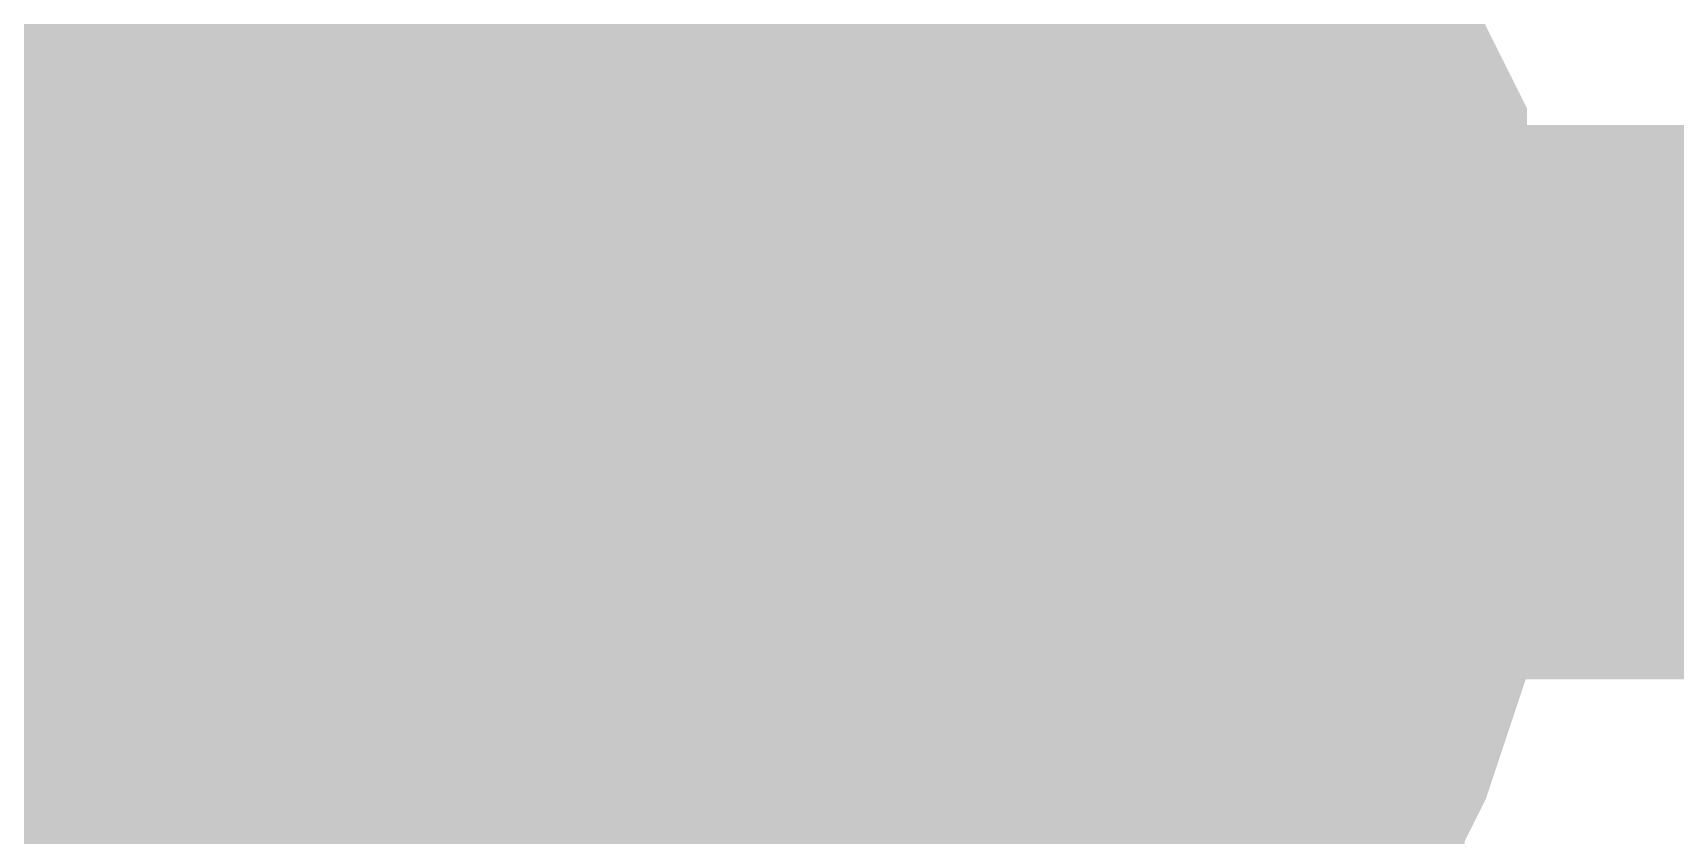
# Model space of a CAD drawing. Header units: inches. Extents: x 0 to 22.3, y 0 to 15.7.
# Drawn here: x 1.09379 to 1.12874, y 12.79035 to 12.80743 of the extents above; entities that cross this region are included whole.
import ezdxf

# ---------------------------------------------------------------- set-up
doc = ezdxf.new("R2010")
doc.units = ezdxf.units.IN
doc.header["$MEASUREMENT"] = 0
doc.layers.add('Sheet', color=255, linetype='Continuous')

msp = doc.modelspace()

# ---------------------------------------------------------------- linework, layer by layer
at = {"layer": 'Sheet'}
for points in [[(1.100236, 12.899459, 0.0118, 0.0118, 0), (1.100236, 12.799566, 0.0118, 0.0118, 0)], [(1.114381, 12.813711, 0.0118, 0.0118, 0), (1.114823, 12.812827, 0.0118, 0.0118, 0), (1.115707, 12.812385, 0.0118, 0.0118, 0), (1.116149, 12.811501, 0.0118, 0.0118, 0), (1.116591, 12.810617, 0.0118, 0.0118, 0), (1.117475, 12.809733, 0.0118, 0.0118, 0), (1.117917, 12.809291, 0.0118, 0.0118, 0), (1.118359, 12.808407, 0.0118, 0.0118, 0), (1.118359, 12.807523, 0.0118, 0.0118, 0), (1.118802, 12.806639, 0.0118, 0.0118, 0), (1.119244, 12.805312, 0.0118, 0.0118, 0), (1.119686, 12.804428, 0.0118, 0.0118, 0), (1.119686, 12.803544, 0.0118, 0.0118, 0), (1.119686, 12.80266, 0.0118, 0.0118, 0), (1.120128, 12.801776, 0.0118, 0.0118, 0), (1.120128, 12.80045, 0.0118, 0.0118, 0), (1.120128, 12.799566, 0.0118, 0.0118, 0)], [(1.114381, 12.813711, 0.0118, 0.0118, 0), (1.114823, 12.812827, 0.0118, 0.0118, 0), (1.115707, 12.812385, 0.0118, 0.0118, 0), (1.116149, 12.811501, 0.0118, 0.0118, 0), (1.116591, 12.810617, 0.0118, 0.0118, 0), (1.117475, 12.809733, 0.0118, 0.0118, 0), (1.117917, 12.809291, 0.0118, 0.0118, 0), (1.118359, 12.808407, 0.0118, 0.0118, 0), (1.118359, 12.807523, 0.0118, 0.0118, 0), (1.118802, 12.806639, 0.0118, 0.0118, 0), (1.119244, 12.805312, 0.0118, 0.0118, 0), (1.119686, 12.804428, 0.0118, 0.0118, 0), (1.119686, 12.803544, 0.0118, 0.0118, 0), (1.119686, 12.80266, 0.0118, 0.0118, 0), (1.120128, 12.801776, 0.0118, 0.0118, 0), (1.120128, 12.80045, 0.0118, 0.0118, 0), (1.120128, 12.799566, 0.0118, 0.0118, 0)], [(1.114381, 12.813711, 0.0118, 0.0118, 0), (1.114823, 12.812827, 0.0118, 0.0118, 0), (1.115707, 12.812385, 0.0118, 0.0118, 0), (1.116149, 12.811501, 0.0118, 0.0118, 0), (1.116591, 12.810617, 0.0118, 0.0118, 0), (1.117475, 12.809733, 0.0118, 0.0118, 0), (1.117917, 12.809291, 0.0118, 0.0118, 0), (1.118359, 12.808407, 0.0118, 0.0118, 0), (1.118359, 12.807523, 0.0118, 0.0118, 0), (1.118802, 12.806639, 0.0118, 0.0118, 0), (1.119244, 12.805312, 0.0118, 0.0118, 0), (1.119686, 12.804428, 0.0118, 0.0118, 0), (1.119686, 12.803544, 0.0118, 0.0118, 0), (1.119686, 12.80266, 0.0118, 0.0118, 0), (1.120128, 12.801776, 0.0118, 0.0118, 0), (1.120128, 12.80045, 0.0118, 0.0118, 0), (1.120128, 12.799566, 0.0118, 0.0118, 0)], [(1.114381, 12.813711, 0.0118, 0.0118, 0), (1.114823, 12.812827, 0.0118, 0.0118, 0), (1.115707, 12.812385, 0.0118, 0.0118, 0), (1.116149, 12.811501, 0.0118, 0.0118, 0), (1.116591, 12.810617, 0.0118, 0.0118, 0), (1.117475, 12.809733, 0.0118, 0.0118, 0), (1.117917, 12.809291, 0.0118, 0.0118, 0), (1.118359, 12.808407, 0.0118, 0.0118, 0), (1.118359, 12.807523, 0.0118, 0.0118, 0), (1.118802, 12.806639, 0.0118, 0.0118, 0), (1.119244, 12.805312, 0.0118, 0.0118, 0), (1.119686, 12.804428, 0.0118, 0.0118, 0), (1.119686, 12.803544, 0.0118, 0.0118, 0), (1.119686, 12.80266, 0.0118, 0.0118, 0), (1.120128, 12.801776, 0.0118, 0.0118, 0), (1.120128, 12.80045, 0.0118, 0.0118, 0), (1.120128, 12.799566, 0.0118, 0.0118, 0)], [(1.114381, 12.813711, 0.0118, 0.0118, 0), (1.114823, 12.812827, 0.0118, 0.0118, 0), (1.115707, 12.812385, 0.0118, 0.0118, 0), (1.116149, 12.811501, 0.0118, 0.0118, 0), (1.116591, 12.810617, 0.0118, 0.0118, 0), (1.117475, 12.809733, 0.0118, 0.0118, 0), (1.117917, 12.809291, 0.0118, 0.0118, 0), (1.118359, 12.808407, 0.0118, 0.0118, 0), (1.118359, 12.807523, 0.0118, 0.0118, 0), (1.118802, 12.806639, 0.0118, 0.0118, 0), (1.119244, 12.805312, 0.0118, 0.0118, 0), (1.119686, 12.804428, 0.0118, 0.0118, 0), (1.119686, 12.803544, 0.0118, 0.0118, 0), (1.119686, 12.80266, 0.0118, 0.0118, 0), (1.120128, 12.801776, 0.0118, 0.0118, 0), (1.120128, 12.80045, 0.0118, 0.0118, 0), (1.120128, 12.799566, 0.0118, 0.0118, 0)], [(1.114381, 12.813711, 0.0118, 0.0118, 0), (1.114823, 12.812827, 0.0118, 0.0118, 0), (1.115707, 12.812385, 0.0118, 0.0118, 0), (1.116149, 12.811501, 0.0118, 0.0118, 0), (1.116591, 12.810617, 0.0118, 0.0118, 0), (1.117475, 12.809733, 0.0118, 0.0118, 0), (1.117917, 12.809291, 0.0118, 0.0118, 0), (1.118359, 12.808407, 0.0118, 0.0118, 0), (1.118359, 12.807523, 0.0118, 0.0118, 0), (1.118802, 12.806639, 0.0118, 0.0118, 0), (1.119244, 12.805312, 0.0118, 0.0118, 0), (1.119686, 12.804428, 0.0118, 0.0118, 0), (1.119686, 12.803544, 0.0118, 0.0118, 0), (1.119686, 12.80266, 0.0118, 0.0118, 0), (1.120128, 12.801776, 0.0118, 0.0118, 0), (1.120128, 12.80045, 0.0118, 0.0118, 0), (1.120128, 12.799566, 0.0118, 0.0118, 0)], [(1.114381, 12.813711, 0.0118, 0.0118, 0), (1.114823, 12.812827, 0.0118, 0.0118, 0), (1.115707, 12.812385, 0.0118, 0.0118, 0), (1.116149, 12.811501, 0.0118, 0.0118, 0), (1.116591, 12.810617, 0.0118, 0.0118, 0), (1.117475, 12.809733, 0.0118, 0.0118, 0), (1.117917, 12.809291, 0.0118, 0.0118, 0), (1.118359, 12.808407, 0.0118, 0.0118, 0), (1.118359, 12.807523, 0.0118, 0.0118, 0), (1.118802, 12.806639, 0.0118, 0.0118, 0), (1.119244, 12.805312, 0.0118, 0.0118, 0), (1.119686, 12.804428, 0.0118, 0.0118, 0), (1.119686, 12.803544, 0.0118, 0.0118, 0), (1.119686, 12.80266, 0.0118, 0.0118, 0), (1.120128, 12.801776, 0.0118, 0.0118, 0), (1.120128, 12.80045, 0.0118, 0.0118, 0), (1.120128, 12.799566, 0.0118, 0.0118, 0)], [(1.117475, 12.809733, 0.0039, 0.0039, 0), (1.117917, 12.809291, 0.0039, 0.0039, 0), (1.118359, 12.808407, 0.0039, 0.0039, 0), (1.118359, 12.807523, 0.0039, 0.0039, 0), (1.118802, 12.806639, 0.0039, 0.0039, 0), (1.119244, 12.805312, 0.0039, 0.0039, 0), (1.119686, 12.804428, 0.0039, 0.0039, 0), (1.119686, 12.803544, 0.0039, 0.0039, 0), (1.119686, 12.80266, 0.0039, 0.0039, 0), (1.120128, 12.801776, 0.0039, 0.0039, 0), (1.120128, 12.80045, 0.0039, 0.0039, 0), (1.120128, 12.799566, 0.0039, 0.0039, 0)], [(1.117475, 12.809733, 0.0039, 0.0039, 0), (1.117917, 12.809291, 0.0039, 0.0039, 0), (1.118359, 12.808407, 0.0039, 0.0039, 0), (1.118359, 12.807523, 0.0039, 0.0039, 0), (1.118802, 12.806639, 0.0039, 0.0039, 0), (1.119244, 12.805312, 0.0039, 0.0039, 0), (1.119686, 12.804428, 0.0039, 0.0039, 0), (1.119686, 12.803544, 0.0039, 0.0039, 0), (1.119686, 12.80266, 0.0039, 0.0039, 0), (1.120128, 12.801776, 0.0039, 0.0039, 0), (1.120128, 12.80045, 0.0039, 0.0039, 0), (1.120128, 12.799566, 0.0039, 0.0039, 0)], [(1.117475, 12.809733, 0.0039, 0.0039, 0), (1.117917, 12.809291, 0.0039, 0.0039, 0), (1.118359, 12.808407, 0.0039, 0.0039, 0), (1.118359, 12.807523, 0.0039, 0.0039, 0), (1.118802, 12.806639, 0.0039, 0.0039, 0), (1.119244, 12.805312, 0.0039, 0.0039, 0), (1.119686, 12.804428, 0.0039, 0.0039, 0), (1.119686, 12.803544, 0.0039, 0.0039, 0), (1.119686, 12.80266, 0.0039, 0.0039, 0), (1.120128, 12.801776, 0.0039, 0.0039, 0), (1.120128, 12.80045, 0.0039, 0.0039, 0), (1.120128, 12.799566, 0.0039, 0.0039, 0)], [(1.117475, 12.809733, 0.0039, 0.0039, 0), (1.117917, 12.809291, 0.0039, 0.0039, 0), (1.118359, 12.808407, 0.0039, 0.0039, 0), (1.118359, 12.807523, 0.0039, 0.0039, 0), (1.118802, 12.806639, 0.0039, 0.0039, 0), (1.119244, 12.805312, 0.0039, 0.0039, 0), (1.119686, 12.804428, 0.0039, 0.0039, 0), (1.119686, 12.803544, 0.0039, 0.0039, 0), (1.119686, 12.80266, 0.0039, 0.0039, 0), (1.120128, 12.801776, 0.0039, 0.0039, 0), (1.120128, 12.80045, 0.0039, 0.0039, 0), (1.120128, 12.799566, 0.0039, 0.0039, 0)], [(1.117475, 12.809733, 0.0039, 0.0039, 0), (1.117917, 12.809291, 0.0039, 0.0039, 0), (1.118359, 12.808407, 0.0039, 0.0039, 0), (1.118359, 12.807523, 0.0039, 0.0039, 0), (1.118802, 12.806639, 0.0039, 0.0039, 0), (1.119244, 12.805312, 0.0039, 0.0039, 0), (1.119686, 12.804428, 0.0039, 0.0039, 0), (1.119686, 12.803544, 0.0039, 0.0039, 0), (1.119686, 12.80266, 0.0039, 0.0039, 0), (1.120128, 12.801776, 0.0039, 0.0039, 0), (1.120128, 12.80045, 0.0039, 0.0039, 0), (1.120128, 12.799566, 0.0039, 0.0039, 0)], [(1.117475, 12.809733, 0.0039, 0.0039, 0), (1.117917, 12.809291, 0.0039, 0.0039, 0), (1.118359, 12.808407, 0.0039, 0.0039, 0), (1.118359, 12.807523, 0.0039, 0.0039, 0), (1.118802, 12.806639, 0.0039, 0.0039, 0), (1.119244, 12.805312, 0.0039, 0.0039, 0), (1.119686, 12.804428, 0.0039, 0.0039, 0), (1.119686, 12.803544, 0.0039, 0.0039, 0), (1.119686, 12.80266, 0.0039, 0.0039, 0), (1.120128, 12.801776, 0.0039, 0.0039, 0), (1.120128, 12.80045, 0.0039, 0.0039, 0), (1.120128, 12.799566, 0.0039, 0.0039, 0)], [(1.117475, 12.809733, 0.0039, 0.0039, 0), (1.117917, 12.809291, 0.0039, 0.0039, 0), (1.118359, 12.808407, 0.0039, 0.0039, 0), (1.118359, 12.807523, 0.0039, 0.0039, 0), (1.118802, 12.806639, 0.0039, 0.0039, 0), (1.119244, 12.805312, 0.0039, 0.0039, 0), (1.119686, 12.804428, 0.0039, 0.0039, 0), (1.119686, 12.803544, 0.0039, 0.0039, 0), (1.119686, 12.80266, 0.0039, 0.0039, 0), (1.120128, 12.801776, 0.0039, 0.0039, 0), (1.120128, 12.80045, 0.0039, 0.0039, 0), (1.120128, 12.799566, 0.0039, 0.0039, 0)], [(1.100236, 12.699231, 0.0118, 0.0118, 0), (1.100236, 12.799566, 0.0118, 0.0118, 0)], [(8.200272, 12.369496, 0.0118, 0.0118, 0), (8.200272, 12.299659, 0.0118, 0.0118, 0), (7.200379, 12.299659, 0.0118, 0.0118, 0), (6.200044, 12.299659, 0.0118, 0.0118, 0), (5.200151, 12.299659, 0.0118, 0.0118, 0), (4.200258, 12.299659, 0.0118, 0.0118, 0), (3.200365, 12.299659, 0.0118, 0.0118, 0), (2.20003, 12.299659, 0.0118, 0.0118, 0), (1.400381, 12.299659, 0.0118, 0.0118, 0), (1.400381, 12.799566, 0.0118, 0.0118, 0), (1.100236, 12.799566, 0.0118, 0.0118, 0)], [(1.120128, 12.799566, 0.0118, 0.0118, 0), (1.120128, 12.798682, 0.0118, 0.0118, 0), (1.120128, 12.797356, 0.0118, 0.0118, 0), (1.119686, 12.796472, 0.0118, 0.0118, 0), (1.119686, 12.795588, 0.0118, 0.0118, 0), (1.119686, 12.794704, 0.0118, 0.0118, 0), (1.119244, 12.793378, 0.0118, 0.0118, 0), (1.118802, 12.792494, 0.0118, 0.0118, 0), (1.118359, 12.79161, 0.0118, 0.0118, 0), (1.118359, 12.790726, 0.0118, 0.0118, 0), (1.117917, 12.789842, 0.0118, 0.0118, 0), (1.117475, 12.788958, 0.0118, 0.0118, 0), (1.116591, 12.788074, 0.0118, 0.0118, 0), (1.116149, 12.787632, 0.0118, 0.0118, 0), (1.115707, 12.786748, 0.0118, 0.0118, 0), (1.114823, 12.785864, 0.0118, 0.0118, 0), (1.114381, 12.785422, 0.0118, 0.0118, 0), (1.113497, 12.784538, 0.0118, 0.0118, 0), (1.113055, 12.784096, 0.0118, 0.0118, 0)], [(1.120128, 12.799566, 0.0118, 0.0118, 0), (1.120128, 12.798682, 0.0118, 0.0118, 0), (1.120128, 12.797356, 0.0118, 0.0118, 0), (1.119686, 12.796472, 0.0118, 0.0118, 0), (1.119686, 12.795588, 0.0118, 0.0118, 0), (1.119686, 12.794704, 0.0118, 0.0118, 0), (1.119244, 12.793378, 0.0118, 0.0118, 0), (1.118802, 12.792494, 0.0118, 0.0118, 0), (1.118359, 12.79161, 0.0118, 0.0118, 0), (1.118359, 12.790726, 0.0118, 0.0118, 0), (1.117917, 12.789842, 0.0118, 0.0118, 0), (1.117475, 12.788958, 0.0118, 0.0118, 0), (1.116591, 12.788074, 0.0118, 0.0118, 0), (1.116149, 12.787632, 0.0118, 0.0118, 0), (1.115707, 12.786748, 0.0118, 0.0118, 0), (1.114823, 12.785864, 0.0118, 0.0118, 0), (1.114381, 12.785422, 0.0118, 0.0118, 0), (1.113497, 12.784538, 0.0118, 0.0118, 0), (1.113055, 12.784096, 0.0118, 0.0118, 0)], [(1.120128, 12.799566, 0.0118, 0.0118, 0), (1.120128, 12.798682, 0.0118, 0.0118, 0), (1.120128, 12.797356, 0.0118, 0.0118, 0), (1.119686, 12.796472, 0.0118, 0.0118, 0), (1.119686, 12.795588, 0.0118, 0.0118, 0), (1.119686, 12.794704, 0.0118, 0.0118, 0), (1.119244, 12.793378, 0.0118, 0.0118, 0), (1.118802, 12.792494, 0.0118, 0.0118, 0), (1.118359, 12.79161, 0.0118, 0.0118, 0), (1.118359, 12.790726, 0.0118, 0.0118, 0), (1.117917, 12.789842, 0.0118, 0.0118, 0), (1.117475, 12.788958, 0.0118, 0.0118, 0), (1.116591, 12.788074, 0.0118, 0.0118, 0), (1.116149, 12.787632, 0.0118, 0.0118, 0), (1.115707, 12.786748, 0.0118, 0.0118, 0), (1.114823, 12.785864, 0.0118, 0.0118, 0), (1.114381, 12.785422, 0.0118, 0.0118, 0), (1.113497, 12.784538, 0.0118, 0.0118, 0), (1.113055, 12.784096, 0.0118, 0.0118, 0)], [(1.120128, 12.799566, 0.0118, 0.0118, 0), (1.120128, 12.798682, 0.0118, 0.0118, 0), (1.120128, 12.797356, 0.0118, 0.0118, 0), (1.119686, 12.796472, 0.0118, 0.0118, 0), (1.119686, 12.795588, 0.0118, 0.0118, 0), (1.119686, 12.794704, 0.0118, 0.0118, 0), (1.119244, 12.793378, 0.0118, 0.0118, 0), (1.118802, 12.792494, 0.0118, 0.0118, 0), (1.118359, 12.79161, 0.0118, 0.0118, 0), (1.118359, 12.790726, 0.0118, 0.0118, 0), (1.117917, 12.789842, 0.0118, 0.0118, 0), (1.117475, 12.788958, 0.0118, 0.0118, 0), (1.116591, 12.788074, 0.0118, 0.0118, 0), (1.116149, 12.787632, 0.0118, 0.0118, 0), (1.115707, 12.786748, 0.0118, 0.0118, 0), (1.114823, 12.785864, 0.0118, 0.0118, 0), (1.114381, 12.785422, 0.0118, 0.0118, 0), (1.113497, 12.784538, 0.0118, 0.0118, 0), (1.113055, 12.784096, 0.0118, 0.0118, 0)], [(1.120128, 12.799566, 0.0118, 0.0118, 0), (1.120128, 12.798682, 0.0118, 0.0118, 0), (1.120128, 12.797356, 0.0118, 0.0118, 0), (1.119686, 12.796472, 0.0118, 0.0118, 0), (1.119686, 12.795588, 0.0118, 0.0118, 0), (1.119686, 12.794704, 0.0118, 0.0118, 0), (1.119244, 12.793378, 0.0118, 0.0118, 0), (1.118802, 12.792494, 0.0118, 0.0118, 0), (1.118359, 12.79161, 0.0118, 0.0118, 0), (1.118359, 12.790726, 0.0118, 0.0118, 0), (1.117917, 12.789842, 0.0118, 0.0118, 0), (1.117475, 12.788958, 0.0118, 0.0118, 0), (1.116591, 12.788074, 0.0118, 0.0118, 0), (1.116149, 12.787632, 0.0118, 0.0118, 0), (1.115707, 12.786748, 0.0118, 0.0118, 0), (1.114823, 12.785864, 0.0118, 0.0118, 0), (1.114381, 12.785422, 0.0118, 0.0118, 0), (1.113497, 12.784538, 0.0118, 0.0118, 0), (1.113055, 12.784096, 0.0118, 0.0118, 0)], [(1.120128, 12.799566, 0.0118, 0.0118, 0), (1.120128, 12.798682, 0.0118, 0.0118, 0), (1.120128, 12.797356, 0.0118, 0.0118, 0), (1.119686, 12.796472, 0.0118, 0.0118, 0), (1.119686, 12.795588, 0.0118, 0.0118, 0), (1.119686, 12.794704, 0.0118, 0.0118, 0), (1.119244, 12.793378, 0.0118, 0.0118, 0), (1.118802, 12.792494, 0.0118, 0.0118, 0), (1.118359, 12.79161, 0.0118, 0.0118, 0), (1.118359, 12.790726, 0.0118, 0.0118, 0), (1.117917, 12.789842, 0.0118, 0.0118, 0), (1.117475, 12.788958, 0.0118, 0.0118, 0), (1.116591, 12.788074, 0.0118, 0.0118, 0), (1.116149, 12.787632, 0.0118, 0.0118, 0), (1.115707, 12.786748, 0.0118, 0.0118, 0), (1.114823, 12.785864, 0.0118, 0.0118, 0), (1.114381, 12.785422, 0.0118, 0.0118, 0), (1.113497, 12.784538, 0.0118, 0.0118, 0), (1.113055, 12.784096, 0.0118, 0.0118, 0)], [(1.120128, 12.799566, 0.0118, 0.0118, 0), (1.120128, 12.798682, 0.0118, 0.0118, 0), (1.120128, 12.797356, 0.0118, 0.0118, 0), (1.119686, 12.796472, 0.0118, 0.0118, 0), (1.119686, 12.795588, 0.0118, 0.0118, 0), (1.119686, 12.794704, 0.0118, 0.0118, 0), (1.119244, 12.793378, 0.0118, 0.0118, 0), (1.118802, 12.792494, 0.0118, 0.0118, 0), (1.118359, 12.79161, 0.0118, 0.0118, 0), (1.118359, 12.790726, 0.0118, 0.0118, 0), (1.117917, 12.789842, 0.0118, 0.0118, 0), (1.117475, 12.788958, 0.0118, 0.0118, 0), (1.116591, 12.788074, 0.0118, 0.0118, 0), (1.116149, 12.787632, 0.0118, 0.0118, 0), (1.115707, 12.786748, 0.0118, 0.0118, 0), (1.114823, 12.785864, 0.0118, 0.0118, 0), (1.114381, 12.785422, 0.0118, 0.0118, 0), (1.113497, 12.784538, 0.0118, 0.0118, 0), (1.113055, 12.784096, 0.0118, 0.0118, 0)], [(1.120128, 12.799566, 0.0118, 0.0118, 0), (1.120128, 12.799566, 0.0118, 0.0118, 0), (1.120128, 12.799566, 0.0118, 0.0118, 0), (1.120128, 12.799566, 0.0118, 0.0118, 0), (1.120128, 12.799566, 0.0118, 0.0118, 0), (1.120128, 12.799566, 0.0118, 0.0118, 0), (1.120128, 12.799566, 0.0118, 0.0118, 0), (1.120128, 12.799566, 0.0118, 0.0118, 0), (1.120128, 12.799566, 0.0118, 0.0118, 0), (1.120128, 12.799566, 0.0118, 0.0118, 0), (1.120128, 12.799566, 0.0118, 0.0118, 0), (1.120128, 12.799566, 0.0118, 0.0118, 0), (1.120128, 12.799566, 0.0118, 0.0118, 0), (1.120128, 12.799566, 0.0118, 0.0118, 0), (1.120128, 12.799566, 0.0118, 0.0118, 0), (1.120128, 12.799566, 0.0118, 0.0118, 0), (1.120128, 12.799566, 0.0118, 0.0118, 0), (1.120128, 12.799566, 0.0118, 0.0118, 0), (1.120128, 12.799566, 0.0118, 0.0118, 0), (1.120128, 12.799566, 0.0118, 0.0118, 0), (1.120128, 12.799566, 0.0118, 0.0118, 0), (1.120128, 12.799566, 0.0118, 0.0118, 0), (1.120128, 12.799566, 0.0118, 0.0118, 0), (1.120128, 12.799566, 0.0118, 0.0118, 0), (1.120128, 12.799566, 0.0118, 0.0118, 0), (1.120128, 12.799566, 0.0118, 0.0118, 0), (1.120128, 12.799566, 0.0118, 0.0118, 0), (1.120128, 12.799566, 0.0118, 0.0118, 0), (1.120128, 12.799566, 0.0118, 0.0118, 0), (1.120128, 12.799566, 0.0118, 0.0118, 0), (1.120128, 12.799566, 0.0118, 0.0118, 0), (1.120128, 12.799566, 0.0118, 0.0118, 0), (1.120128, 12.799566, 0.0118, 0.0118, 0)], [(1.120128, 12.799566, 0.0118, 0.0118, 0), (1.120128, 12.799566, 0.0118, 0.0118, 0)], [(1.120128, 12.799566, 0.0118, 0.0118, 0), (1.120128, 12.799566, 0.0118, 0.0118, 0), (1.120128, 12.799566, 0.0118, 0.0118, 0), (1.120128, 12.799566, 0.0118, 0.0118, 0), (1.120128, 12.799566, 0.0118, 0.0118, 0), (1.120128, 12.799566, 0.0118, 0.0118, 0), (1.120128, 12.799566, 0.0118, 0.0118, 0), (1.120128, 12.799566, 0.0118, 0.0118, 0), (1.120128, 12.799566, 0.0118, 0.0118, 0), (1.120128, 12.799566, 0.0118, 0.0118, 0), (1.120128, 12.799566, 0.0118, 0.0118, 0), (1.120128, 12.799566, 0.0118, 0.0118, 0), (1.120128, 12.799566, 0.0118, 0.0118, 0), (1.120128, 12.799566, 0.0118, 0.0118, 0), (1.120128, 12.799566, 0.0118, 0.0118, 0), (1.120128, 12.799566, 0.0118, 0.0118, 0), (1.120128, 12.799566, 0.0118, 0.0118, 0), (1.120128, 12.799566, 0.0118, 0.0118, 0), (1.120128, 12.799566, 0.0118, 0.0118, 0), (1.120128, 12.799566, 0.0118, 0.0118, 0), (1.120128, 12.799566, 0.0118, 0.0118, 0), (1.120128, 12.799566, 0.0118, 0.0118, 0), (1.120128, 12.799566, 0.0118, 0.0118, 0), (1.120128, 12.799566, 0.0118, 0.0118, 0), (1.120128, 12.799566, 0.0118, 0.0118, 0), (1.120128, 12.799566, 0.0118, 0.0118, 0), (1.120128, 12.799566, 0.0118, 0.0118, 0), (1.120128, 12.799566, 0.0118, 0.0118, 0), (1.120128, 12.799566, 0.0118, 0.0118, 0), (1.120128, 12.799566, 0.0118, 0.0118, 0), (1.120128, 12.799566, 0.0118, 0.0118, 0), (1.120128, 12.799566, 0.0118, 0.0118, 0), (1.120128, 12.799566, 0.0118, 0.0118, 0)], [(1.120128, 12.799566, 0.0118, 0.0118, 0), (1.120128, 12.799566, 0.0118, 0.0118, 0)], [(1.120128, 12.799566, 0.0118, 0.0118, 0), (1.120128, 12.799566, 0.0118, 0.0118, 0), (1.120128, 12.799566, 0.0118, 0.0118, 0), (1.120128, 12.799566, 0.0118, 0.0118, 0), (1.120128, 12.799566, 0.0118, 0.0118, 0), (1.120128, 12.799566, 0.0118, 0.0118, 0), (1.120128, 12.799566, 0.0118, 0.0118, 0), (1.120128, 12.799566, 0.0118, 0.0118, 0), (1.120128, 12.799566, 0.0118, 0.0118, 0), (1.120128, 12.799566, 0.0118, 0.0118, 0), (1.120128, 12.799566, 0.0118, 0.0118, 0), (1.120128, 12.799566, 0.0118, 0.0118, 0), (1.120128, 12.799566, 0.0118, 0.0118, 0), (1.120128, 12.799566, 0.0118, 0.0118, 0), (1.120128, 12.799566, 0.0118, 0.0118, 0), (1.120128, 12.799566, 0.0118, 0.0118, 0), (1.120128, 12.799566, 0.0118, 0.0118, 0), (1.120128, 12.799566, 0.0118, 0.0118, 0), (1.120128, 12.799566, 0.0118, 0.0118, 0), (1.120128, 12.799566, 0.0118, 0.0118, 0), (1.120128, 12.799566, 0.0118, 0.0118, 0), (1.120128, 12.799566, 0.0118, 0.0118, 0), (1.120128, 12.799566, 0.0118, 0.0118, 0), (1.120128, 12.799566, 0.0118, 0.0118, 0), (1.120128, 12.799566, 0.0118, 0.0118, 0), (1.120128, 12.799566, 0.0118, 0.0118, 0), (1.120128, 12.799566, 0.0118, 0.0118, 0), (1.120128, 12.799566, 0.0118, 0.0118, 0), (1.120128, 12.799566, 0.0118, 0.0118, 0), (1.120128, 12.799566, 0.0118, 0.0118, 0), (1.120128, 12.799566, 0.0118, 0.0118, 0), (1.120128, 12.799566, 0.0118, 0.0118, 0), (1.120128, 12.799566, 0.0118, 0.0118, 0)], [(1.120128, 12.799566, 0.0118, 0.0118, 0), (1.120128, 12.799566, 0.0118, 0.0118, 0)], [(1.120128, 12.799566, 0.0118, 0.0118, 0), (1.120128, 12.799566, 0.0118, 0.0118, 0), (1.120128, 12.799566, 0.0118, 0.0118, 0), (1.120128, 12.799566, 0.0118, 0.0118, 0), (1.120128, 12.799566, 0.0118, 0.0118, 0), (1.120128, 12.799566, 0.0118, 0.0118, 0), (1.120128, 12.799566, 0.0118, 0.0118, 0), (1.120128, 12.799566, 0.0118, 0.0118, 0), (1.120128, 12.799566, 0.0118, 0.0118, 0), (1.120128, 12.799566, 0.0118, 0.0118, 0), (1.120128, 12.799566, 0.0118, 0.0118, 0), (1.120128, 12.799566, 0.0118, 0.0118, 0), (1.120128, 12.799566, 0.0118, 0.0118, 0), (1.120128, 12.799566, 0.0118, 0.0118, 0), (1.120128, 12.799566, 0.0118, 0.0118, 0), (1.120128, 12.799566, 0.0118, 0.0118, 0), (1.120128, 12.799566, 0.0118, 0.0118, 0), (1.120128, 12.799566, 0.0118, 0.0118, 0), (1.120128, 12.799566, 0.0118, 0.0118, 0), (1.120128, 12.799566, 0.0118, 0.0118, 0), (1.120128, 12.799566, 0.0118, 0.0118, 0), (1.120128, 12.799566, 0.0118, 0.0118, 0), (1.120128, 12.799566, 0.0118, 0.0118, 0), (1.120128, 12.799566, 0.0118, 0.0118, 0), (1.120128, 12.799566, 0.0118, 0.0118, 0), (1.120128, 12.799566, 0.0118, 0.0118, 0), (1.120128, 12.799566, 0.0118, 0.0118, 0), (1.120128, 12.799566, 0.0118, 0.0118, 0), (1.120128, 12.799566, 0.0118, 0.0118, 0), (1.120128, 12.799566, 0.0118, 0.0118, 0), (1.120128, 12.799566, 0.0118, 0.0118, 0), (1.120128, 12.799566, 0.0118, 0.0118, 0), (1.120128, 12.799566, 0.0118, 0.0118, 0)], [(1.120128, 12.799566, 0.0118, 0.0118, 0), (1.120128, 12.799566, 0.0118, 0.0118, 0)], [(1.120128, 12.799566, 0.0118, 0.0118, 0), (1.120128, 12.799566, 0.0118, 0.0118, 0), (1.120128, 12.799566, 0.0118, 0.0118, 0), (1.120128, 12.799566, 0.0118, 0.0118, 0), (1.120128, 12.799566, 0.0118, 0.0118, 0), (1.120128, 12.799566, 0.0118, 0.0118, 0), (1.120128, 12.799566, 0.0118, 0.0118, 0), (1.120128, 12.799566, 0.0118, 0.0118, 0), (1.120128, 12.799566, 0.0118, 0.0118, 0), (1.120128, 12.799566, 0.0118, 0.0118, 0), (1.120128, 12.799566, 0.0118, 0.0118, 0), (1.120128, 12.799566, 0.0118, 0.0118, 0), (1.120128, 12.799566, 0.0118, 0.0118, 0), (1.120128, 12.799566, 0.0118, 0.0118, 0), (1.120128, 12.799566, 0.0118, 0.0118, 0), (1.120128, 12.799566, 0.0118, 0.0118, 0), (1.120128, 12.799566, 0.0118, 0.0118, 0), (1.120128, 12.799566, 0.0118, 0.0118, 0), (1.120128, 12.799566, 0.0118, 0.0118, 0), (1.120128, 12.799566, 0.0118, 0.0118, 0), (1.120128, 12.799566, 0.0118, 0.0118, 0), (1.120128, 12.799566, 0.0118, 0.0118, 0), (1.120128, 12.799566, 0.0118, 0.0118, 0), (1.120128, 12.799566, 0.0118, 0.0118, 0), (1.120128, 12.799566, 0.0118, 0.0118, 0), (1.120128, 12.799566, 0.0118, 0.0118, 0), (1.120128, 12.799566, 0.0118, 0.0118, 0), (1.120128, 12.799566, 0.0118, 0.0118, 0), (1.120128, 12.799566, 0.0118, 0.0118, 0), (1.120128, 12.799566, 0.0118, 0.0118, 0), (1.120128, 12.799566, 0.0118, 0.0118, 0), (1.120128, 12.799566, 0.0118, 0.0118, 0), (1.120128, 12.799566, 0.0118, 0.0118, 0)], [(1.120128, 12.799566, 0.0118, 0.0118, 0), (1.120128, 12.799566, 0.0118, 0.0118, 0)], [(1.120128, 12.799566, 0.0118, 0.0118, 0), (1.120128, 12.799566, 0.0118, 0.0118, 0), (1.120128, 12.799566, 0.0118, 0.0118, 0), (1.120128, 12.799566, 0.0118, 0.0118, 0), (1.120128, 12.799566, 0.0118, 0.0118, 0), (1.120128, 12.799566, 0.0118, 0.0118, 0), (1.120128, 12.799566, 0.0118, 0.0118, 0), (1.120128, 12.799566, 0.0118, 0.0118, 0), (1.120128, 12.799566, 0.0118, 0.0118, 0), (1.120128, 12.799566, 0.0118, 0.0118, 0), (1.120128, 12.799566, 0.0118, 0.0118, 0), (1.120128, 12.799566, 0.0118, 0.0118, 0), (1.120128, 12.799566, 0.0118, 0.0118, 0), (1.120128, 12.799566, 0.0118, 0.0118, 0), (1.120128, 12.799566, 0.0118, 0.0118, 0), (1.120128, 12.799566, 0.0118, 0.0118, 0), (1.120128, 12.799566, 0.0118, 0.0118, 0), (1.120128, 12.799566, 0.0118, 0.0118, 0), (1.120128, 12.799566, 0.0118, 0.0118, 0), (1.120128, 12.799566, 0.0118, 0.0118, 0), (1.120128, 12.799566, 0.0118, 0.0118, 0), (1.120128, 12.799566, 0.0118, 0.0118, 0), (1.120128, 12.799566, 0.0118, 0.0118, 0), (1.120128, 12.799566, 0.0118, 0.0118, 0), (1.120128, 12.799566, 0.0118, 0.0118, 0), (1.120128, 12.799566, 0.0118, 0.0118, 0), (1.120128, 12.799566, 0.0118, 0.0118, 0), (1.120128, 12.799566, 0.0118, 0.0118, 0), (1.120128, 12.799566, 0.0118, 0.0118, 0), (1.120128, 12.799566, 0.0118, 0.0118, 0), (1.120128, 12.799566, 0.0118, 0.0118, 0), (1.120128, 12.799566, 0.0118, 0.0118, 0), (1.120128, 12.799566, 0.0118, 0.0118, 0)], [(1.120128, 12.799566, 0.0118, 0.0118, 0), (1.120128, 12.799566, 0.0118, 0.0118, 0)], [(1.120128, 12.799566, 0.0118, 0.0118, 0), (1.120128, 12.799566, 0.0118, 0.0118, 0), (1.120128, 12.799566, 0.0118, 0.0118, 0), (1.120128, 12.799566, 0.0118, 0.0118, 0), (1.120128, 12.799566, 0.0118, 0.0118, 0), (1.120128, 12.799566, 0.0118, 0.0118, 0), (1.120128, 12.799566, 0.0118, 0.0118, 0), (1.120128, 12.799566, 0.0118, 0.0118, 0), (1.120128, 12.799566, 0.0118, 0.0118, 0), (1.120128, 12.799566, 0.0118, 0.0118, 0), (1.120128, 12.799566, 0.0118, 0.0118, 0), (1.120128, 12.799566, 0.0118, 0.0118, 0), (1.120128, 12.799566, 0.0118, 0.0118, 0), (1.120128, 12.799566, 0.0118, 0.0118, 0), (1.120128, 12.799566, 0.0118, 0.0118, 0), (1.120128, 12.799566, 0.0118, 0.0118, 0), (1.120128, 12.799566, 0.0118, 0.0118, 0), (1.120128, 12.799566, 0.0118, 0.0118, 0), (1.120128, 12.799566, 0.0118, 0.0118, 0), (1.120128, 12.799566, 0.0118, 0.0118, 0), (1.120128, 12.799566, 0.0118, 0.0118, 0), (1.120128, 12.799566, 0.0118, 0.0118, 0), (1.120128, 12.799566, 0.0118, 0.0118, 0), (1.120128, 12.799566, 0.0118, 0.0118, 0), (1.120128, 12.799566, 0.0118, 0.0118, 0), (1.120128, 12.799566, 0.0118, 0.0118, 0), (1.120128, 12.799566, 0.0118, 0.0118, 0), (1.120128, 12.799566, 0.0118, 0.0118, 0), (1.120128, 12.799566, 0.0118, 0.0118, 0), (1.120128, 12.799566, 0.0118, 0.0118, 0), (1.120128, 12.799566, 0.0118, 0.0118, 0), (1.120128, 12.799566, 0.0118, 0.0118, 0), (1.120128, 12.799566, 0.0118, 0.0118, 0)], [(1.120128, 12.799566, 0.0118, 0.0118, 0), (1.120128, 12.799566, 0.0118, 0.0118, 0)], [(1.120128, 12.799566, 0.0039, 0.0039, 0), (1.120128, 12.798682, 0.0039, 0.0039, 0), (1.120128, 12.797356, 0.0039, 0.0039, 0), (1.119686, 12.796472, 0.0039, 0.0039, 0), (1.119686, 12.795588, 0.0039, 0.0039, 0), (1.119686, 12.794704, 0.0039, 0.0039, 0), (1.119244, 12.793378, 0.0039, 0.0039, 0), (1.118802, 12.792494, 0.0039, 0.0039, 0), (1.118359, 12.79161, 0.0039, 0.0039, 0), (1.118359, 12.790726, 0.0039, 0.0039, 0), (1.117917, 12.789842, 0.0039, 0.0039, 0), (1.117475, 12.788958, 0.0039, 0.0039, 0), (1.116591, 12.788074, 0.0039, 0.0039, 0)], [(1.120128, 12.799566, 0.0039, 0.0039, 0), (1.120128, 12.798682, 0.0039, 0.0039, 0), (1.120128, 12.797356, 0.0039, 0.0039, 0), (1.119686, 12.796472, 0.0039, 0.0039, 0), (1.119686, 12.795588, 0.0039, 0.0039, 0), (1.119686, 12.794704, 0.0039, 0.0039, 0), (1.119244, 12.793378, 0.0039, 0.0039, 0), (1.118802, 12.792494, 0.0039, 0.0039, 0), (1.118359, 12.79161, 0.0039, 0.0039, 0), (1.118359, 12.790726, 0.0039, 0.0039, 0), (1.117917, 12.789842, 0.0039, 0.0039, 0), (1.117475, 12.788958, 0.0039, 0.0039, 0), (1.116591, 12.788074, 0.0039, 0.0039, 0)], [(1.120128, 12.799566, 0.0039, 0.0039, 0), (1.120128, 12.798682, 0.0039, 0.0039, 0), (1.120128, 12.797356, 0.0039, 0.0039, 0), (1.119686, 12.796472, 0.0039, 0.0039, 0), (1.119686, 12.795588, 0.0039, 0.0039, 0), (1.119686, 12.794704, 0.0039, 0.0039, 0), (1.119244, 12.793378, 0.0039, 0.0039, 0), (1.118802, 12.792494, 0.0039, 0.0039, 0), (1.118359, 12.79161, 0.0039, 0.0039, 0), (1.118359, 12.790726, 0.0039, 0.0039, 0), (1.117917, 12.789842, 0.0039, 0.0039, 0), (1.117475, 12.788958, 0.0039, 0.0039, 0), (1.116591, 12.788074, 0.0039, 0.0039, 0)], [(1.120128, 12.799566, 0.0039, 0.0039, 0), (1.120128, 12.798682, 0.0039, 0.0039, 0), (1.120128, 12.797356, 0.0039, 0.0039, 0), (1.119686, 12.796472, 0.0039, 0.0039, 0), (1.119686, 12.795588, 0.0039, 0.0039, 0), (1.119686, 12.794704, 0.0039, 0.0039, 0), (1.119244, 12.793378, 0.0039, 0.0039, 0), (1.118802, 12.792494, 0.0039, 0.0039, 0), (1.118359, 12.79161, 0.0039, 0.0039, 0), (1.118359, 12.790726, 0.0039, 0.0039, 0), (1.117917, 12.789842, 0.0039, 0.0039, 0), (1.117475, 12.788958, 0.0039, 0.0039, 0), (1.116591, 12.788074, 0.0039, 0.0039, 0)], [(1.120128, 12.799566, 0.0039, 0.0039, 0), (1.120128, 12.798682, 0.0039, 0.0039, 0), (1.120128, 12.797356, 0.0039, 0.0039, 0), (1.119686, 12.796472, 0.0039, 0.0039, 0), (1.119686, 12.795588, 0.0039, 0.0039, 0), (1.119686, 12.794704, 0.0039, 0.0039, 0), (1.119244, 12.793378, 0.0039, 0.0039, 0), (1.118802, 12.792494, 0.0039, 0.0039, 0), (1.118359, 12.79161, 0.0039, 0.0039, 0), (1.118359, 12.790726, 0.0039, 0.0039, 0), (1.117917, 12.789842, 0.0039, 0.0039, 0), (1.117475, 12.788958, 0.0039, 0.0039, 0), (1.116591, 12.788074, 0.0039, 0.0039, 0)], [(1.120128, 12.799566, 0.0039, 0.0039, 0), (1.120128, 12.798682, 0.0039, 0.0039, 0), (1.120128, 12.797356, 0.0039, 0.0039, 0), (1.119686, 12.796472, 0.0039, 0.0039, 0), (1.119686, 12.795588, 0.0039, 0.0039, 0), (1.119686, 12.794704, 0.0039, 0.0039, 0), (1.119244, 12.793378, 0.0039, 0.0039, 0), (1.118802, 12.792494, 0.0039, 0.0039, 0), (1.118359, 12.79161, 0.0039, 0.0039, 0), (1.118359, 12.790726, 0.0039, 0.0039, 0), (1.117917, 12.789842, 0.0039, 0.0039, 0), (1.117475, 12.788958, 0.0039, 0.0039, 0), (1.116591, 12.788074, 0.0039, 0.0039, 0)], [(1.120128, 12.799566, 0.0039, 0.0039, 0), (1.120128, 12.798682, 0.0039, 0.0039, 0), (1.120128, 12.797356, 0.0039, 0.0039, 0), (1.119686, 12.796472, 0.0039, 0.0039, 0), (1.119686, 12.795588, 0.0039, 0.0039, 0), (1.119686, 12.794704, 0.0039, 0.0039, 0), (1.119244, 12.793378, 0.0039, 0.0039, 0), (1.118802, 12.792494, 0.0039, 0.0039, 0), (1.118359, 12.79161, 0.0039, 0.0039, 0), (1.118359, 12.790726, 0.0039, 0.0039, 0), (1.117917, 12.789842, 0.0039, 0.0039, 0), (1.117475, 12.788958, 0.0039, 0.0039, 0), (1.116591, 12.788074, 0.0039, 0.0039, 0)], [(1.120128, 12.799566, 0.0039, 0.0039, 0), (1.120128, 12.799566, 0.0039, 0.0039, 0), (1.120128, 12.799566, 0.0039, 0.0039, 0), (1.120128, 12.799566, 0.0039, 0.0039, 0), (1.120128, 12.799566, 0.0039, 0.0039, 0), (1.120128, 12.799566, 0.0039, 0.0039, 0), (1.120128, 12.799566, 0.0039, 0.0039, 0), (1.120128, 12.799566, 0.0039, 0.0039, 0), (1.120128, 12.799566, 0.0039, 0.0039, 0), (1.120128, 12.799566, 0.0039, 0.0039, 0), (1.120128, 12.799566, 0.0039, 0.0039, 0), (1.120128, 12.799566, 0.0039, 0.0039, 0), (1.120128, 12.799566, 0.0039, 0.0039, 0), (1.120128, 12.799566, 0.0039, 0.0039, 0), (1.120128, 12.799566, 0.0039, 0.0039, 0), (1.120128, 12.799566, 0.0039, 0.0039, 0), (1.120128, 12.799566, 0.0039, 0.0039, 0), (1.120128, 12.799566, 0.0039, 0.0039, 0), (1.120128, 12.799566, 0.0039, 0.0039, 0), (1.120128, 12.799566, 0.0039, 0.0039, 0), (1.120128, 12.799566, 0.0039, 0.0039, 0), (1.120128, 12.799566, 0.0039, 0.0039, 0), (1.120128, 12.799566, 0.0039, 0.0039, 0), (1.120128, 12.799566, 0.0039, 0.0039, 0), (1.120128, 12.799566, 0.0039, 0.0039, 0), (1.120128, 12.799566, 0.0039, 0.0039, 0), (1.120128, 12.799566, 0.0039, 0.0039, 0), (1.120128, 12.799566, 0.0039, 0.0039, 0), (1.120128, 12.799566, 0.0039, 0.0039, 0), (1.120128, 12.799566, 0.0039, 0.0039, 0), (1.120128, 12.799566, 0.0039, 0.0039, 0), (1.120128, 12.799566, 0.0039, 0.0039, 0), (1.120128, 12.799566, 0.0039, 0.0039, 0)], [(1.120128, 12.799566, 0.0039, 0.0039, 0), (1.120128, 12.799566, 0.0039, 0.0039, 0)], [(1.120128, 12.799566, 0.0039, 0.0039, 0), (1.120128, 12.799566, 0.0039, 0.0039, 0), (1.120128, 12.799566, 0.0039, 0.0039, 0), (1.120128, 12.799566, 0.0039, 0.0039, 0), (1.120128, 12.799566, 0.0039, 0.0039, 0), (1.120128, 12.799566, 0.0039, 0.0039, 0), (1.120128, 12.799566, 0.0039, 0.0039, 0), (1.120128, 12.799566, 0.0039, 0.0039, 0), (1.120128, 12.799566, 0.0039, 0.0039, 0), (1.120128, 12.799566, 0.0039, 0.0039, 0), (1.120128, 12.799566, 0.0039, 0.0039, 0), (1.120128, 12.799566, 0.0039, 0.0039, 0), (1.120128, 12.799566, 0.0039, 0.0039, 0), (1.120128, 12.799566, 0.0039, 0.0039, 0), (1.120128, 12.799566, 0.0039, 0.0039, 0), (1.120128, 12.799566, 0.0039, 0.0039, 0), (1.120128, 12.799566, 0.0039, 0.0039, 0), (1.120128, 12.799566, 0.0039, 0.0039, 0), (1.120128, 12.799566, 0.0039, 0.0039, 0), (1.120128, 12.799566, 0.0039, 0.0039, 0), (1.120128, 12.799566, 0.0039, 0.0039, 0), (1.120128, 12.799566, 0.0039, 0.0039, 0), (1.120128, 12.799566, 0.0039, 0.0039, 0), (1.120128, 12.799566, 0.0039, 0.0039, 0), (1.120128, 12.799566, 0.0039, 0.0039, 0), (1.120128, 12.799566, 0.0039, 0.0039, 0), (1.120128, 12.799566, 0.0039, 0.0039, 0), (1.120128, 12.799566, 0.0039, 0.0039, 0), (1.120128, 12.799566, 0.0039, 0.0039, 0), (1.120128, 12.799566, 0.0039, 0.0039, 0), (1.120128, 12.799566, 0.0039, 0.0039, 0), (1.120128, 12.799566, 0.0039, 0.0039, 0), (1.120128, 12.799566, 0.0039, 0.0039, 0)], [(1.120128, 12.799566, 0.0039, 0.0039, 0), (1.120128, 12.799566, 0.0039, 0.0039, 0)], [(1.120128, 12.799566, 0.0039, 0.0039, 0), (1.120128, 12.799566, 0.0039, 0.0039, 0), (1.120128, 12.799566, 0.0039, 0.0039, 0), (1.120128, 12.799566, 0.0039, 0.0039, 0), (1.120128, 12.799566, 0.0039, 0.0039, 0), (1.120128, 12.799566, 0.0039, 0.0039, 0), (1.120128, 12.799566, 0.0039, 0.0039, 0), (1.120128, 12.799566, 0.0039, 0.0039, 0), (1.120128, 12.799566, 0.0039, 0.0039, 0), (1.120128, 12.799566, 0.0039, 0.0039, 0), (1.120128, 12.799566, 0.0039, 0.0039, 0), (1.120128, 12.799566, 0.0039, 0.0039, 0), (1.120128, 12.799566, 0.0039, 0.0039, 0), (1.120128, 12.799566, 0.0039, 0.0039, 0), (1.120128, 12.799566, 0.0039, 0.0039, 0), (1.120128, 12.799566, 0.0039, 0.0039, 0), (1.120128, 12.799566, 0.0039, 0.0039, 0), (1.120128, 12.799566, 0.0039, 0.0039, 0), (1.120128, 12.799566, 0.0039, 0.0039, 0), (1.120128, 12.799566, 0.0039, 0.0039, 0), (1.120128, 12.799566, 0.0039, 0.0039, 0), (1.120128, 12.799566, 0.0039, 0.0039, 0), (1.120128, 12.799566, 0.0039, 0.0039, 0), (1.120128, 12.799566, 0.0039, 0.0039, 0), (1.120128, 12.799566, 0.0039, 0.0039, 0), (1.120128, 12.799566, 0.0039, 0.0039, 0), (1.120128, 12.799566, 0.0039, 0.0039, 0), (1.120128, 12.799566, 0.0039, 0.0039, 0), (1.120128, 12.799566, 0.0039, 0.0039, 0), (1.120128, 12.799566, 0.0039, 0.0039, 0), (1.120128, 12.799566, 0.0039, 0.0039, 0), (1.120128, 12.799566, 0.0039, 0.0039, 0), (1.120128, 12.799566, 0.0039, 0.0039, 0)], [(1.120128, 12.799566, 0.0039, 0.0039, 0), (1.120128, 12.799566, 0.0039, 0.0039, 0)], [(1.120128, 12.799566, 0.0039, 0.0039, 0), (1.120128, 12.799566, 0.0039, 0.0039, 0), (1.120128, 12.799566, 0.0039, 0.0039, 0), (1.120128, 12.799566, 0.0039, 0.0039, 0), (1.120128, 12.799566, 0.0039, 0.0039, 0), (1.120128, 12.799566, 0.0039, 0.0039, 0), (1.120128, 12.799566, 0.0039, 0.0039, 0), (1.120128, 12.799566, 0.0039, 0.0039, 0), (1.120128, 12.799566, 0.0039, 0.0039, 0), (1.120128, 12.799566, 0.0039, 0.0039, 0), (1.120128, 12.799566, 0.0039, 0.0039, 0), (1.120128, 12.799566, 0.0039, 0.0039, 0), (1.120128, 12.799566, 0.0039, 0.0039, 0), (1.120128, 12.799566, 0.0039, 0.0039, 0), (1.120128, 12.799566, 0.0039, 0.0039, 0), (1.120128, 12.799566, 0.0039, 0.0039, 0), (1.120128, 12.799566, 0.0039, 0.0039, 0), (1.120128, 12.799566, 0.0039, 0.0039, 0), (1.120128, 12.799566, 0.0039, 0.0039, 0), (1.120128, 12.799566, 0.0039, 0.0039, 0), (1.120128, 12.799566, 0.0039, 0.0039, 0), (1.120128, 12.799566, 0.0039, 0.0039, 0), (1.120128, 12.799566, 0.0039, 0.0039, 0), (1.120128, 12.799566, 0.0039, 0.0039, 0), (1.120128, 12.799566, 0.0039, 0.0039, 0), (1.120128, 12.799566, 0.0039, 0.0039, 0), (1.120128, 12.799566, 0.0039, 0.0039, 0), (1.120128, 12.799566, 0.0039, 0.0039, 0), (1.120128, 12.799566, 0.0039, 0.0039, 0), (1.120128, 12.799566, 0.0039, 0.0039, 0), (1.120128, 12.799566, 0.0039, 0.0039, 0), (1.120128, 12.799566, 0.0039, 0.0039, 0), (1.120128, 12.799566, 0.0039, 0.0039, 0)], [(1.120128, 12.799566, 0.0039, 0.0039, 0), (1.120128, 12.799566, 0.0039, 0.0039, 0)], [(1.120128, 12.799566, 0.0039, 0.0039, 0), (1.120128, 12.799566, 0.0039, 0.0039, 0), (1.120128, 12.799566, 0.0039, 0.0039, 0), (1.120128, 12.799566, 0.0039, 0.0039, 0), (1.120128, 12.799566, 0.0039, 0.0039, 0), (1.120128, 12.799566, 0.0039, 0.0039, 0), (1.120128, 12.799566, 0.0039, 0.0039, 0), (1.120128, 12.799566, 0.0039, 0.0039, 0), (1.120128, 12.799566, 0.0039, 0.0039, 0), (1.120128, 12.799566, 0.0039, 0.0039, 0), (1.120128, 12.799566, 0.0039, 0.0039, 0), (1.120128, 12.799566, 0.0039, 0.0039, 0), (1.120128, 12.799566, 0.0039, 0.0039, 0), (1.120128, 12.799566, 0.0039, 0.0039, 0), (1.120128, 12.799566, 0.0039, 0.0039, 0), (1.120128, 12.799566, 0.0039, 0.0039, 0), (1.120128, 12.799566, 0.0039, 0.0039, 0), (1.120128, 12.799566, 0.0039, 0.0039, 0), (1.120128, 12.799566, 0.0039, 0.0039, 0), (1.120128, 12.799566, 0.0039, 0.0039, 0), (1.120128, 12.799566, 0.0039, 0.0039, 0), (1.120128, 12.799566, 0.0039, 0.0039, 0), (1.120128, 12.799566, 0.0039, 0.0039, 0), (1.120128, 12.799566, 0.0039, 0.0039, 0), (1.120128, 12.799566, 0.0039, 0.0039, 0), (1.120128, 12.799566, 0.0039, 0.0039, 0), (1.120128, 12.799566, 0.0039, 0.0039, 0), (1.120128, 12.799566, 0.0039, 0.0039, 0), (1.120128, 12.799566, 0.0039, 0.0039, 0), (1.120128, 12.799566, 0.0039, 0.0039, 0), (1.120128, 12.799566, 0.0039, 0.0039, 0), (1.120128, 12.799566, 0.0039, 0.0039, 0), (1.120128, 12.799566, 0.0039, 0.0039, 0)], [(1.120128, 12.799566, 0.0039, 0.0039, 0), (1.120128, 12.799566, 0.0039, 0.0039, 0)], [(1.120128, 12.799566, 0.0039, 0.0039, 0), (1.120128, 12.799566, 0.0039, 0.0039, 0), (1.120128, 12.799566, 0.0039, 0.0039, 0), (1.120128, 12.799566, 0.0039, 0.0039, 0), (1.120128, 12.799566, 0.0039, 0.0039, 0), (1.120128, 12.799566, 0.0039, 0.0039, 0), (1.120128, 12.799566, 0.0039, 0.0039, 0), (1.120128, 12.799566, 0.0039, 0.0039, 0), (1.120128, 12.799566, 0.0039, 0.0039, 0), (1.120128, 12.799566, 0.0039, 0.0039, 0), (1.120128, 12.799566, 0.0039, 0.0039, 0), (1.120128, 12.799566, 0.0039, 0.0039, 0), (1.120128, 12.799566, 0.0039, 0.0039, 0), (1.120128, 12.799566, 0.0039, 0.0039, 0), (1.120128, 12.799566, 0.0039, 0.0039, 0), (1.120128, 12.799566, 0.0039, 0.0039, 0), (1.120128, 12.799566, 0.0039, 0.0039, 0), (1.120128, 12.799566, 0.0039, 0.0039, 0), (1.120128, 12.799566, 0.0039, 0.0039, 0), (1.120128, 12.799566, 0.0039, 0.0039, 0), (1.120128, 12.799566, 0.0039, 0.0039, 0), (1.120128, 12.799566, 0.0039, 0.0039, 0), (1.120128, 12.799566, 0.0039, 0.0039, 0), (1.120128, 12.799566, 0.0039, 0.0039, 0), (1.120128, 12.799566, 0.0039, 0.0039, 0), (1.120128, 12.799566, 0.0039, 0.0039, 0), (1.120128, 12.799566, 0.0039, 0.0039, 0), (1.120128, 12.799566, 0.0039, 0.0039, 0), (1.120128, 12.799566, 0.0039, 0.0039, 0), (1.120128, 12.799566, 0.0039, 0.0039, 0), (1.120128, 12.799566, 0.0039, 0.0039, 0), (1.120128, 12.799566, 0.0039, 0.0039, 0), (1.120128, 12.799566, 0.0039, 0.0039, 0)], [(1.120128, 12.799566, 0.0039, 0.0039, 0), (1.120128, 12.799566, 0.0039, 0.0039, 0)], [(1.120128, 12.799566, 0.0039, 0.0039, 0), (1.120128, 12.799566, 0.0039, 0.0039, 0), (1.120128, 12.799566, 0.0039, 0.0039, 0), (1.120128, 12.799566, 0.0039, 0.0039, 0), (1.120128, 12.799566, 0.0039, 0.0039, 0), (1.120128, 12.799566, 0.0039, 0.0039, 0), (1.120128, 12.799566, 0.0039, 0.0039, 0), (1.120128, 12.799566, 0.0039, 0.0039, 0), (1.120128, 12.799566, 0.0039, 0.0039, 0), (1.120128, 12.799566, 0.0039, 0.0039, 0), (1.120128, 12.799566, 0.0039, 0.0039, 0), (1.120128, 12.799566, 0.0039, 0.0039, 0), (1.120128, 12.799566, 0.0039, 0.0039, 0), (1.120128, 12.799566, 0.0039, 0.0039, 0), (1.120128, 12.799566, 0.0039, 0.0039, 0), (1.120128, 12.799566, 0.0039, 0.0039, 0), (1.120128, 12.799566, 0.0039, 0.0039, 0), (1.120128, 12.799566, 0.0039, 0.0039, 0), (1.120128, 12.799566, 0.0039, 0.0039, 0), (1.120128, 12.799566, 0.0039, 0.0039, 0), (1.120128, 12.799566, 0.0039, 0.0039, 0), (1.120128, 12.799566, 0.0039, 0.0039, 0), (1.120128, 12.799566, 0.0039, 0.0039, 0), (1.120128, 12.799566, 0.0039, 0.0039, 0), (1.120128, 12.799566, 0.0039, 0.0039, 0), (1.120128, 12.799566, 0.0039, 0.0039, 0), (1.120128, 12.799566, 0.0039, 0.0039, 0), (1.120128, 12.799566, 0.0039, 0.0039, 0), (1.120128, 12.799566, 0.0039, 0.0039, 0), (1.120128, 12.799566, 0.0039, 0.0039, 0), (1.120128, 12.799566, 0.0039, 0.0039, 0), (1.120128, 12.799566, 0.0039, 0.0039, 0), (1.120128, 12.799566, 0.0039, 0.0039, 0)], [(1.120128, 12.799566, 0.0039, 0.0039, 0), (1.120128, 12.799566, 0.0039, 0.0039, 0)]]:
    msp.add_lwpolyline(points, format="xyseb", dxfattribs=at)
msp.add_lwpolyline([(1.09, 12.8, 0.02, 0.02, 1), (1.11, 12.8, 0.02, 0.02, 1)], format="xyseb", close=True, dxfattribs=at)

doc.saveas('drawing.dxf')
